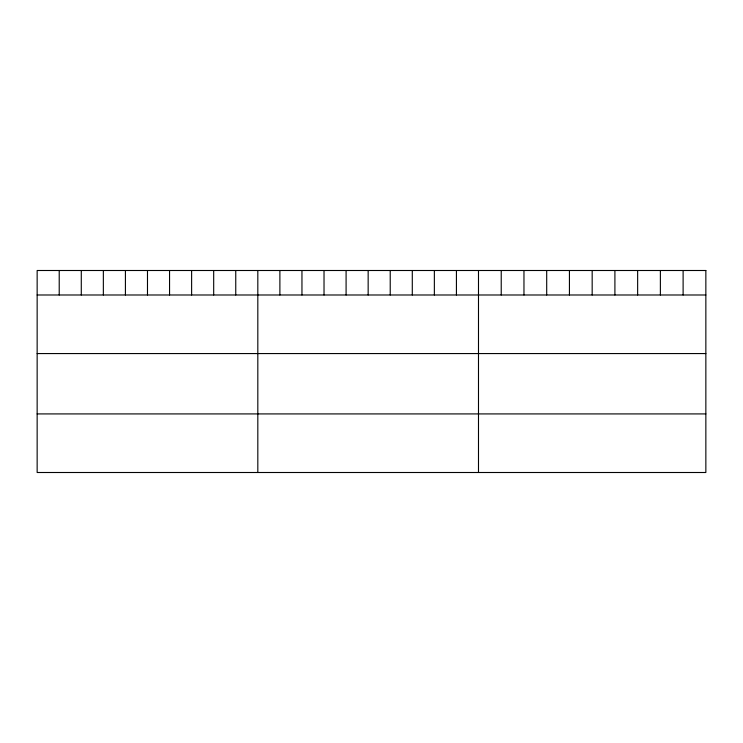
<?xml version="1.0" encoding="UTF-8"?>
<svg xmlns="http://www.w3.org/2000/svg" width="743" height="743" viewBox="0 0 743 743"><rect width="100%" height="100%" fill="white"/><g stroke="black" fill="none" stroke-linecap="round" stroke-linejoin="round"><path stroke-width="1.11" d="M37.15 294.99L705.85 294.99M37.15 353.566L705.85 353.566M37.15 413.916L705.85 413.916M683.114 270.498L683.114 294.99M660.378 270.498L660.378 294.99M637.643 270.498L637.643 294.99M614.907 270.498L614.907 294.99M592.171 270.498L592.171 294.99M569.435 270.498L569.435 294.99M546.699 270.498L546.699 294.99M523.964 270.498L523.964 294.99M501.228 270.498L501.228 294.99M478.492 270.498L478.492 472.502M456.425 270.498L456.425 294.99M434.358 270.498L434.358 294.99M412.291 270.498L412.291 294.99M390.224 270.498L390.224 294.99M368.156 270.498L368.156 294.99M346.089 270.498L346.089 294.99M324.022 270.498L324.022 294.99M301.955 270.498L301.955 294.99M279.888 270.498L279.888 294.99M257.821 270.498L257.821 472.502M235.754 270.498L235.754 294.99M213.687 270.498L213.687 294.99M191.62 270.498L191.62 294.99M169.553 270.498L169.553 294.99M147.486 270.498L147.486 294.99M125.418 270.498L125.418 294.99M103.351 270.498L103.351 294.99M81.284 270.498L81.284 294.99M59.217 270.498L59.217 294.99M705.85 270.498L37.15 270.498L37.15 472.502L705.85 472.502L705.85 270.498"/></g></svg>
